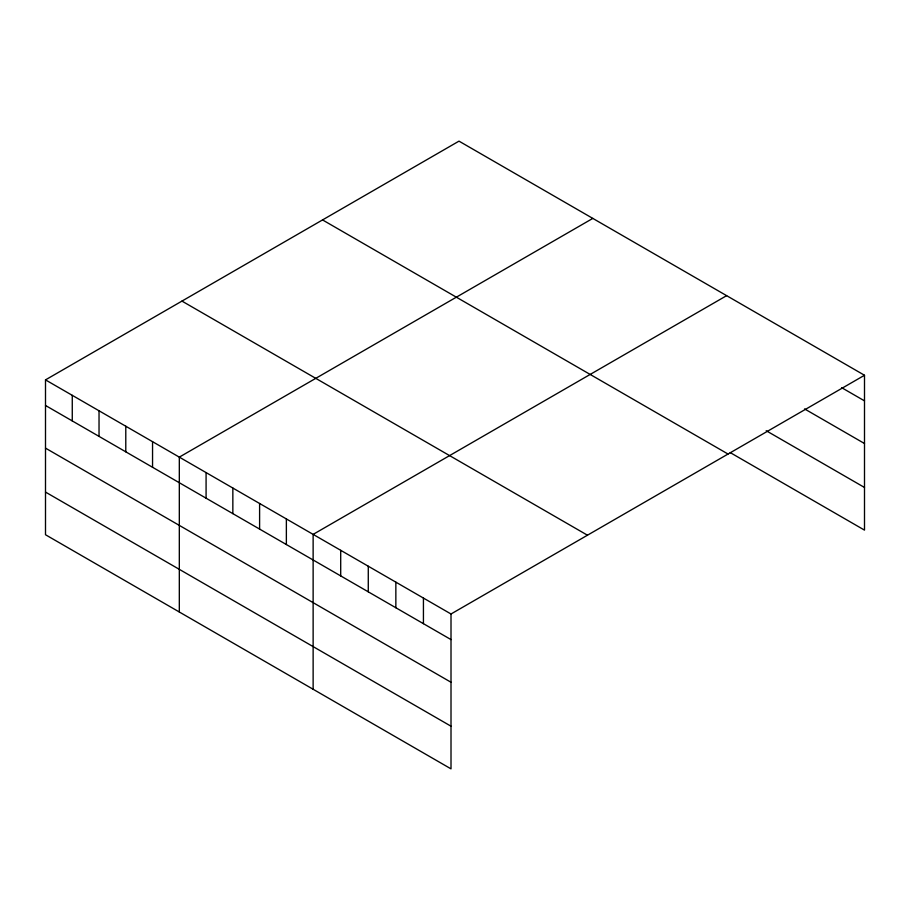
<?xml version="1.0" encoding="UTF-8"?>
<svg xmlns="http://www.w3.org/2000/svg" width="910" height="910" viewBox="0 0 910 910"><rect width="100%" height="100%" fill="white"/><g stroke="black" fill="none" stroke-linecap="round" stroke-linejoin="round"><path stroke-width="1.36" d="M45.5 379.879L451.007 613.988L451.007 768.859L45.5 534.739L45.5 379.879L458.993 141.141L864.5 375.261L864.5 530.12L730.23 452.6M592.808 218.4L179.315 457.127L179.315 611.998M726.624 295.659L313.131 534.386L313.131 689.257M451.007 613.988L864.5 375.261M841.716 387.705L864.5 400.866M804.554 408.909L864.5 443.523M766.197 430.714L864.5 487.464M322.538 219.924L728.045 454.045M181.954 301.096L587.462 535.205M45.5 405.473L451.007 639.593M45.5 448.129L451.007 682.25M45.5 492.082L451.007 726.203M423.434 598.075L423.434 623.668M395.85 582.15L395.85 607.755M368.277 566.225L368.277 591.83M340.704 550.311L340.704 575.916M286.366 518.939L286.366 544.544M259.6 503.492L259.6 529.085M232.846 488.033L232.846 513.638M206.081 472.586L206.081 498.191M152.55 441.68L152.55 467.285M125.785 426.233L125.785 451.826M99.031 410.774L99.031 436.379M72.265 395.327L72.265 420.932"/></g></svg>
